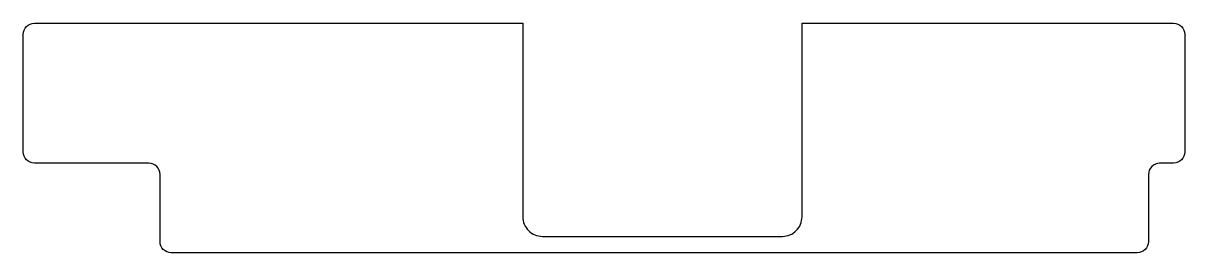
# Model space of a CAD drawing. Header units: millimetres. Extents: x -164 to 44, y -208 to -167.
import ezdxf

# ---------------------------------------------------------------- set-up
doc = ezdxf.new("R2010")
doc.units = ezdxf.units.MM
doc.layers.get('0').update_dxf_attribs({"linetype": 'CONTINUOUS'})

msp = doc.modelspace()

# ---------------------------------------------------------------- linework, layer by layer
msp.add_lwpolyline([(-24.54, -166.85), (42, -166.85, -0.414214), (44, -168.85), (44, -189.85, -0.414214), (42, -191.85), (39.5, -191.85, 0.414214), (37.5, -193.85), (37.5, -205.85, -0.414214), (35.5, -207.85), (-137.5, -207.85, -0.414214), (-139.5, -205.85), (-139.5, -193.85, 0.414214), (-141.5, -191.85), (-162, -191.85, -0.414214), (-164, -189.85), (-164, -168.85, -0.414214), (-162, -166.85), (-74.54, -166.85), (-74.54, -201.43, 0.414214), (-71.04, -204.93), (-28.04, -204.93, 0.414214), (-24.54, -201.43)], format="xyb", close=True)

doc.saveas('drawing.dxf')
